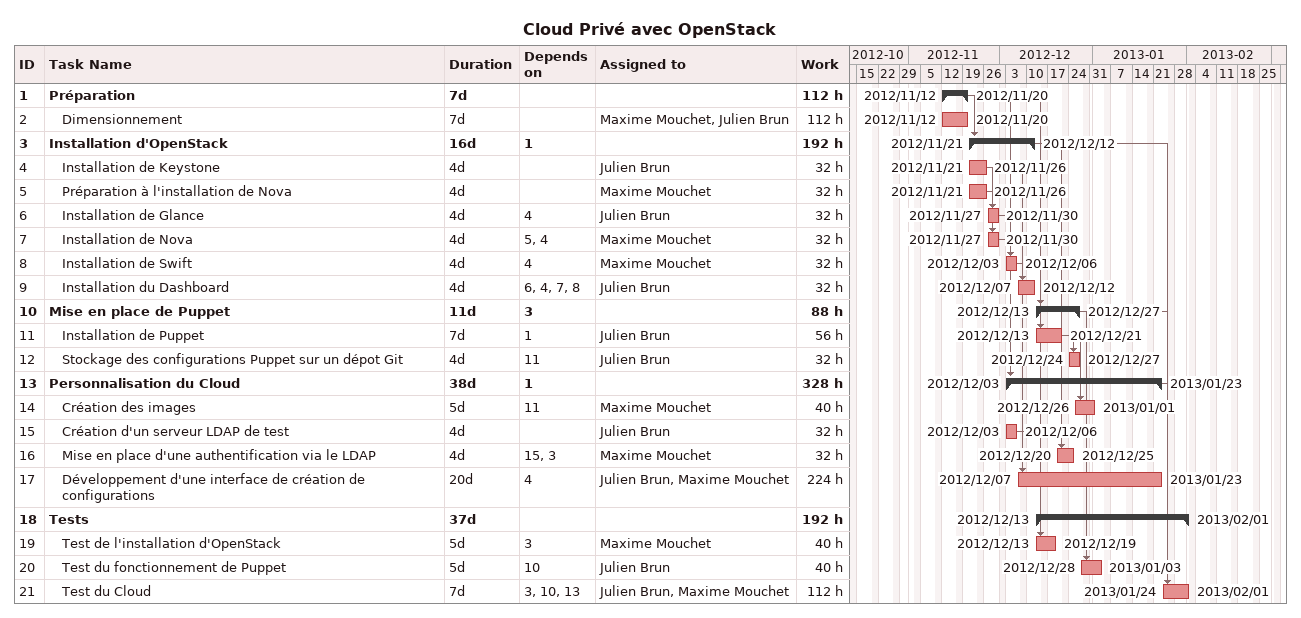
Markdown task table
Cloud Privé avec OpenStack

| ID | Level | Task | Duration | Start | Finish | Predecessors | Resources | Work (h) |
|---|---|---|---|---|---|---|---|---|
| 1 | 1 | **Préparation** | 7d | 2012-11-12 | 2012-11-20 |  |  | 112 |
| 2 | 2 | Dimensionnement | 7d | 2012-11-12 | 2012-11-20 |  | Maxime Mouchet, Julien Brun | 112 |
| 3 | 1 | **Installation d'OpenStack** | 16d | 2012-11-21 | 2012-12-12 | 1 |  | 192 |
| 4 | 2 | Installation de Keystone | 4d | 2012-11-21 | 2012-11-26 |  | Julien Brun | 32 |
| 5 | 2 | Préparation à l'installation de Nova | 4d | 2012-11-21 | 2012-11-26 |  | Maxime Mouchet | 32 |
| 6 | 2 | Installation de Glance | 4d | 2012-11-27 | 2012-11-30 | 4 | Julien Brun | 32 |
| 7 | 2 | Installation de Nova | 4d | 2012-11-27 | 2012-11-30 | 5, 4 | Maxime Mouchet | 32 |
| 8 | 2 | Installation de Swift | 4d | 2012-12-03 | 2012-12-06 | 4 | Maxime Mouchet | 32 |
| 9 | 2 | Installation du Dashboard | 4d | 2012-12-07 | 2012-12-12 | 6, 4, 7, 8 | Julien Brun | 32 |
| 10 | 1 | **Mise en place de Puppet** | 11d | 2012-12-13 | 2012-12-27 | 3 |  | 88 |
| 11 | 2 | Installation de Puppet | 7d | 2012-12-13 | 2012-12-21 | 1 | Julien Brun | 56 |
| 12 | 2 | Stockage des configurations Puppet sur un dépot Git | 4d | 2012-12-24 | 2012-12-27 | 11 | Julien Brun | 32 |
| 13 | 1 | **Personnalisation du Cloud** | 38d | 2012-12-03 | 2013-01-23 | 1 |  | 328 |
| 14 | 2 | Création des images | 5d | 2012-12-26 | 2013-01-01 | 11 | Maxime Mouchet | 40 |
| 15 | 2 | Création d'un serveur LDAP de test | 4d | 2012-12-03 | 2012-12-06 |  | Julien Brun | 32 |
| 16 | 2 | Mise en place d'une authentification via le LDAP | 4d | 2012-12-20 | 2012-12-25 | 15, 3 | Maxime Mouchet | 32 |
| 17 | 2 | Développement d'une interface de création de configurations | 20d | 2012-12-07 | 2013-01-23 | 4 | Julien Brun, Maxime Mouchet | 224 |
| 18 | 1 | **Tests** | 37d | 2012-12-13 | 2013-02-01 |  |  | 192 |
| 19 | 2 | Test de l'installation d'OpenStack | 5d | 2012-12-13 | 2012-12-19 | 3 | Maxime Mouchet | 40 |
| 20 | 2 | Test du fonctionnement de Puppet | 5d | 2012-12-28 | 2013-01-03 | 10 | Julien Brun | 40 |
| 21 | 2 | Test du Cloud | 7d | 2013-01-24 | 2013-02-01 | 3, 10, 13 | Julien Brun, Maxime Mouchet | 112 |
